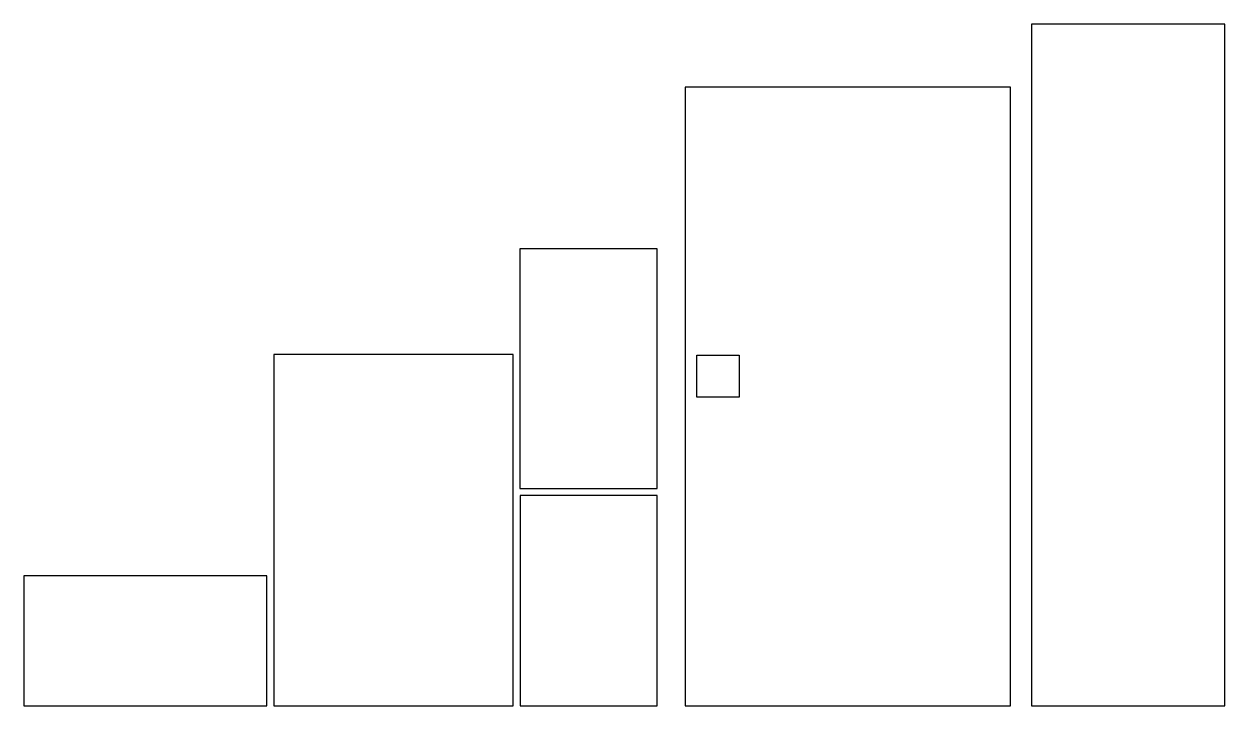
# Model space of a CAD drawing. Header units: metres. Extents: x 2552540 to 2569610, y 5173210 to 5182910.
import ezdxf

# ---------------------------------------------------------------- set-up
doc = ezdxf.new("R2010")
doc.units = ezdxf.units.M
doc.layers.add('AREE LEONARDO', color=5, linetype='Continuous')

msp = doc.modelspace()

# ---------------------------------------------------------------- linework, layer by layer
at = {"layer": 'AREE LEONARDO', "color": 3}
for points in [[(2569610, 5182910), (2566860, 5182910), (2566860, 5173210), (2569610, 5173210), (2569610, 5182910)], [(2559593, 5176204), (2559593, 5173210), (2561540, 5173210), (2561540, 5176204), (2559593, 5176204)]]:
    msp.add_lwpolyline(points, dxfattribs=at)
at = {"layer": 'AREE LEONARDO', "color": 5}
for points in [[(2561940, 5173210), (2566560, 5173210), (2566560, 5182010), (2561940, 5182010), (2561940, 5173210)], [(2561540, 5179710), (2559590, 5179710), (2559590, 5176304), (2561540, 5176304), (2561540, 5179710)], [(2559493, 5178210), (2556090, 5178210), (2556090, 5173210), (2559493, 5173210), (2559493, 5178210)], [(2552540, 5175060), (2552540, 5173210), (2555990, 5173210), (2555990, 5175060), (2552540, 5175060)]]:
    msp.add_lwpolyline(points, dxfattribs=at)
at = {"layer": 'AREE LEONARDO', "color": 1}
msp.add_lwpolyline([(2562103, 5178201), (2562703, 5178201), (2562703, 5177601), (2562103, 5177601)], close=True, dxfattribs=at)

doc.saveas('drawing.dxf')
